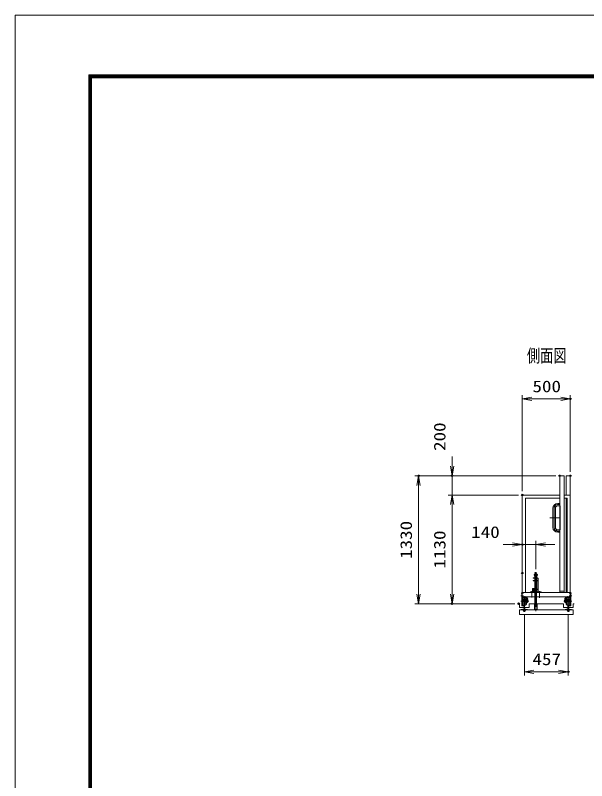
# Model space of a CAD drawing. Units: millimetres at full size. Extents: x -11880 to 11880, y -8400 to 8400.
# Drawn here: x -11880 to -5935, y 441 to 8400 of the extents above; entities that cross this region are included whole.
import ezdxf
from ezdxf.enums import TextEntityAlignment as Align

# ---------------------------------------------------------------- set-up
doc = ezdxf.new("R2010")
doc.units = ezdxf.units.MM
doc.header["$LTSCALE"] = 30
doc.header["$PDMODE"] = 32
doc.header["$PDSIZE"] = 15
for name, pattern in [('USER1', [10.7, 5, -2.5, 0.7, -2.5]), ('USER2', [2.7, 2, -0.7]), ('USER3', [9, 6, -0.75, 1.5, -0.75])]:
    doc.linetypes.add(name, pattern=pattern)
for name, color, linetype, lineweight in [('0-0_D-TTL', 7, 'Continuous', 18), ('0-1_外形線', 7, 'Continuous', 18), ('0-2_01', 4, 'Continuous', 18), ('0-3_軸線', 6, 'USER1', 18), ('0-4_隠れ線', 4, 'USER2', 18), ('0-5_輪郭線1', 14, 'Continuous', 30), ('0-8_寸法線', 3, 'Continuous', 18), ('0-9_0', 7, 'Continuous', 18)]:
    doc.layers.add(name, color=color, linetype=linetype, lineweight=lineweight)
doc.layers.add('0-7_文字', color=254, linetype='Continuous')
doc.layers.add('0-A_DEFPOINTS', color=7, linetype='Continuous')
doc.styles.add('ＭＳ ゴシック', font='')
doc.styles.get('ＭＳ ゴシック').set_extended_font_data('MS Gothic')

# ---------------------------------------------------------------- blocks, each defined once
blk = doc.blocks.new('4897456')
at = {"layer": '0-1_外形線'}
for p, q in [((-375, 3000), (-375, -3000)), ((375, 3000), (375, -3000)), ((1125, 4500), (1755, 4500)), ((1125, 3750), (1755, 3750)), ((1755, 4500), (1755, 3750)), ((1125, -3750), (1755, -3750)), ((1125, -4500), (1755, -4500)), ((1755, -3750), (1755, -4500))]:
    blk.add_line(p, q, dxfattribs=at)
for centre, radius, start, end in [((1125, 3000), 1500, 90, 180), ((1125, 3000), 750, 90, 180), ((1125, -3000), 1500, 180, 270), ((1125, -3000), 750, 180, 270)]:
    blk.add_arc(centre, radius, start, end, dxfattribs=at)
at = {"layer": '0-3_軸線', "linetype": 'USER3'}
for p, q in [((0, 3000), (0, -3000)), ((1125, 4125), (1912.5, 4125)), ((-1322.9, 0), (1755, 0)), ((1125, -4125), (1912.5, -4125))]:
    blk.add_line(p, q, dxfattribs=at)
for centre, start, end in [((1125, 3000), 90, 180), ((1125, -3000), 180, 270)]:
    blk.add_arc(centre, 1125, start, end, dxfattribs=at)
at = {"layer": '0-5_輪郭線1'}
blk.add_line((1755, 3750), (1755, -3750), dxfattribs=at)
blk = doc.blocks.new('_OPEN')
at = {"layer": '0-9_0'}
blk.add_line((0, 0), (-30, 0), dxfattribs=at)
blk.add_lwpolyline([(-30, 5), (0, 0), (-30, -5)], dxfattribs=at)

msp = doc.modelspace()

# ---------------------------------------------------------------- linework, layer by layer
at = {"layer": '0-0_D-TTL'}
for points in [[(-11879.92, -8400.08), (11880.08, -8400.08), (11880.08, 8399.92), (-11879.92, 8399.92)], [(-11116.2, 7779.35), (11116.37, 7779.35), (11116.37, -7777.79), (-11116.2, -7777.79)], [(-11109.13, 7772.28), (11109.3, 7772.28), (11109.3, -7770.72), (-11109.13, -7770.72)], [(-11102.06, 7765.21), (11102.22, 7765.21), (11102.22, -7763.65), (-11102.06, -7763.65)], [(-11094.99, 7758.13), (11095.15, 7758.13), (11095.15, -7756.58), (-11094.99, -7756.58)], [(-11087.92, 7751.06), (11088.08, 7751.06), (11088.08, -7749.51), (-11087.92, -7749.51)]]:
    msp.add_lwpolyline(points, close=True, dxfattribs=at)
at = {"layer": '0-1_外形線'}
for p, q in [((-6170.39, 3611.32), (-6215.39, 3611.32)), ((-6215.39, 2399.31), (-6215.39, 3611.32)), ((-6170.39, 2399.31), (-6170.39, 3611.32)), ((-6105.39, 3611.32), (-6150.39, 3611.32)), ((-6150.39, 3411.32), (-6150.39, 3611.32)), ((-6105.39, 2354.31), (-6105.39, 3611.32)), ((-6605.39, 3411.32), (-6215.39, 3411.32)), ((-6605.39, 2399.31), (-6605.39, 3411.32)), ((-6573.39, 3379.32), (-6573.39, 2399.31)), ((-6215.39, 3379.32), (-6573.39, 3379.32)), ((-6170.39, 3411.32), (-6105.39, 3411.32)), ((-6150.39, 2399.31), (-6150.39, 3379.32)), ((-6479.39, 2569.31), (-6479.39, 2579.31)), ((-6479.39, 2569.31), (-6451.39, 2569.31)), ((-6474.89, 2549.31), (-6474.89, 2569.31)), ((-6455.89, 2569.31), (-6455.89, 2549.31)), ((-6451.39, 2569.31), (-6451.39, 2579.31)), ((-6445.39, 2545.31), (-6490.39, 2545.31)), ((-6490.39, 2519.31), (-6490.39, 2522.31)), ((-6490.39, 2522.31), (-6444.39, 2522.31)), ((-6490.39, 2519.31), (-6455.89, 2519.31)), ((-6474.89, 2545.31), (-6474.89, 2522.31)), ((-6474.89, 2432.31), (-6474.89, 2519.31)), ((-6455.89, 2545.31), (-6455.89, 2522.31)), ((-6455.89, 2519.31), (-6455.89, 2432.31)), ((-6455.89, 2519.31), (-6444.39, 2519.31)), ((-6444.39, 2544.31), (-6444.39, 2403.31)), ((-6440.39, 2544.31), (-6440.39, 2403.31)), ((-6610.39, 2399.31), (-6100.39, 2399.31)), ((-6610.39, 2399.31), (-6610.39, 2259.67)), ((-6605.39, 2263.65), (-6605.39, 2399.31)), ((-6499.89, 2419.31), (-6499.89, 2439.31)), ((-6474.89, 2439.31), (-6499.89, 2439.31)), ((-6499.89, 2419.31), (-6499.89, 2415.31)), ((-6499.89, 2415.31), (-6474.89, 2415.31)), ((-6490.39, 2432.31), (-6492.89, 2432.31)), ((-6490.39, 2429.31), (-6490.39, 2432.31)), ((-6490.39, 2432.31), (-6444.39, 2432.31)), ((-6490.39, 2429.31), (-6444.39, 2429.31)), ((-6474.89, 2429.31), (-6474.89, 2281.31)), ((-6455.89, 2429.31), (-6455.89, 2281.31)), ((-6215.39, 2411.31), (-6170.39, 2411.31)), ((-6137.39, 2411.31), (-6150.39, 2411.31)), ((-6105.39, 2263.65), (-6105.39, 2399.31)), ((-6100.39, 2399.31), (-6100.39, 2259.67)), ((-6605.39, 2349.31), (-6555.39, 2349.31)), ((-6555.39, 2317.31), (-6605.39, 2317.31)), ((-6600.39, 2344.31), (-6600.39, 2349.31)), ((-6600.39, 2344.31), (-6560.39, 2344.31)), ((-6600.39, 2317.16), (-6600.39, 2344.31)), ((-6594.39, 2320.91), (-6600.39, 2320.91)), ((-6600.39, 2317.91), (-6594.39, 2317.91)), ((-6566.89, 2333.31), (-6599.39, 2333.31)), ((-6599.39, 2320.91), (-6599.39, 2333.31)), ((-6594.39, 2325.81), (-6599.39, 2325.81)), ((-6576.39, 2321.31), (-6585.39, 2321.31)), ((-6567.39, 2325.81), (-6561.39, 2325.81)), ((-6567.39, 2320.91), (-6560.39, 2320.91)), ((-6567.39, 2317.91), (-6560.39, 2317.91)), ((-6561.39, 2342.31), (-6566.89, 2342.31)), ((-6566.89, 2333.31), (-6566.89, 2342.31)), ((-6561.39, 2320.91), (-6561.39, 2342.31)), ((-6560.39, 2344.31), (-6560.39, 2349.31)), ((-6560.39, 2317.16), (-6560.39, 2344.31)), ((-6555.39, 2289.31), (-6555.39, 2354.31)), ((-6555.39, 2337.31), (-6549.39, 2337.31)), ((-6549.39, 2312.31), (-6555.39, 2312.31)), ((-6549.39, 2337.31), (-6549.39, 2312.31)), ((-6546.39, 2317.31), (-6549.39, 2317.31)), ((-6546.39, 2317.31), (-6546.39, 2297.31)), ((-6164.39, 2317.31), (-6164.39, 2297.31)), ((-6164.39, 2317.31), (-6161.39, 2317.31)), ((-6161.39, 2337.31), (-6161.39, 2312.31)), ((-6155.39, 2337.31), (-6161.39, 2337.31)), ((-6161.39, 2312.31), (-6155.39, 2312.31)), ((-6155.39, 2289.31), (-6155.39, 2354.31)), ((-6105.39, 2349.31), (-6155.39, 2349.31)), ((-6155.39, 2317.31), (-6105.39, 2317.31)), ((-6150.39, 2344.31), (-6150.39, 2349.31)), ((-6110.39, 2344.31), (-6150.39, 2344.31)), ((-6150.39, 2317.16), (-6150.39, 2344.31)), ((-6143.39, 2320.91), (-6150.39, 2320.91)), ((-6143.39, 2317.91), (-6150.39, 2317.91)), ((-6149.39, 2342.31), (-6143.89, 2342.31)), ((-6149.39, 2320.91), (-6149.39, 2342.31)), ((-6143.39, 2325.81), (-6149.39, 2325.81)), ((-6143.89, 2333.31), (-6143.89, 2342.31)), ((-6143.89, 2333.31), (-6111.39, 2333.31)), ((-6134.39, 2321.31), (-6125.39, 2321.31)), ((-6116.39, 2325.81), (-6111.39, 2325.81)), ((-6116.39, 2320.91), (-6110.39, 2320.91)), ((-6110.39, 2317.91), (-6116.39, 2317.91)), ((-6111.39, 2320.91), (-6111.39, 2333.31)), ((-6110.39, 2344.31), (-6110.39, 2349.31)), ((-6110.39, 2317.16), (-6110.39, 2344.31)), ((-6610.39, 2259.67), (-6591.9, 2255.4)), ((-6600.39, 2289.31), (-6605.39, 2289.31)), ((-6600.39, 2289.31), (-6600.39, 2307.31)), ((-6599.39, 2281.31), (-6599.39, 2307.31)), ((-6599.39, 2281.31), (-6566.89, 2281.31)), ((-6599.39, 2267.39), (-6599.39, 2274.91)), ((-6599.39, 2267.39), (-6586.73, 2264.47)), ((-6586.89, 2227.42), (-6586.89, 2264.47)), ((-6580.89, 2264.51), (-6567.89, 2267.51)), ((-6580.89, 2227.42), (-6580.89, 2264.51)), ((-6567.89, 2267.51), (-6567.89, 2274.91)), ((-6566.89, 2272.31), (-6566.89, 2307.31)), ((-6566.89, 2272.31), (-6561.39, 2272.31)), ((-6561.39, 2272.31), (-6561.39, 2307.31)), ((-6560.39, 2289.31), (-6560.39, 2307.31)), ((-6555.39, 2289.31), (-6560.39, 2289.31)), ((-6546.39, 2297.31), (-6555.39, 2297.31)), ((-6177.89, 2281.31), (-6532.89, 2281.31)), ((-6164.39, 2297.31), (-6155.39, 2297.31)), ((-6155.39, 2289.31), (-6150.39, 2289.31)), ((-6150.39, 2289.31), (-6150.39, 2307.31)), ((-6149.39, 2272.31), (-6149.39, 2307.31)), ((-6143.89, 2272.31), (-6149.39, 2272.31)), ((-6143.89, 2272.31), (-6143.89, 2307.31)), ((-6111.39, 2281.31), (-6143.89, 2281.31)), ((-6142.89, 2267.51), (-6142.89, 2274.91)), ((-6129.89, 2264.51), (-6142.89, 2267.51)), ((-6129.89, 2227.42), (-6129.89, 2264.51)), ((-6111.39, 2267.39), (-6124.04, 2264.47)), ((-6123.89, 2227.42), (-6123.89, 2264.47)), ((-6100.39, 2259.67), (-6118.88, 2255.4)), ((-6111.39, 2281.31), (-6111.39, 2307.31)), ((-6111.39, 2267.39), (-6111.39, 2274.91)), ((-6110.39, 2289.31), (-6110.39, 2307.31)), ((-6110.39, 2289.31), (-6105.39, 2289.31)), ((-6075.39, 2217.81), (-6635.39, 2217.81)), ((-6635.39, 2167.81), (-6635.39, 2217.81)), ((-6635.39, 2167.81), (-6075.39, 2167.81)), ((-6615.89, 2220.73), (-6586.89, 2227.42)), ((-6615.89, 2217.81), (-6615.89, 2220.73)), ((-6580.89, 2227.42), (-6551.89, 2220.73)), ((-6551.89, 2220.73), (-6551.89, 2217.81)), ((-6129.89, 2227.42), (-6158.89, 2220.73)), ((-6158.89, 2220.73), (-6158.89, 2217.81)), ((-6094.89, 2220.73), (-6123.89, 2227.42)), ((-6094.89, 2217.81), (-6094.89, 2220.73)), ((-6075.39, 2167.81), (-6075.39, 2217.81))]:
    msp.add_line(p, q, dxfattribs=at)
for points in [[(-6170.39, 3379.32), (-6137.39, 3379.32), (-6137.39, 2399.31)], [(-6490.39, 2545.31), (-6490.39, 2549.31), (-6445.39, 2549.31)], [(-6605.39, 2399.31), (-6605.39, 2354.31), (-6105.39, 2354.31), (-6105.39, 2399.31)], [(-6410.39, 2399.31), (-6410.39, 2403.31), (-6520.39, 2403.31), (-6520.39, 2399.31)], [(-6474.89, 2422.31), (-6492.89, 2422.31), (-6492.89, 2432.31)], [(-6594.39, 2317.16), (-6594.39, 2325.81), (-6585.39, 2325.81), (-6585.39, 2317.16)], [(-6576.39, 2317.16), (-6576.39, 2325.81), (-6567.39, 2325.81), (-6567.39, 2317.16)], [(-6134.39, 2317.16), (-6134.39, 2325.81), (-6143.39, 2325.81), (-6143.39, 2317.16)], [(-6116.39, 2317.16), (-6116.39, 2325.81), (-6125.39, 2325.81), (-6125.39, 2317.16)], [(-6634.39, 2281.31), (-6634.39, 2241.31), (-6586.89, 2241.31)], [(-6605.39, 2263.65), (-6590.77, 2260.27), (-6591.9, 2255.4)], [(-6580.89, 2241.31), (-6532.89, 2241.31), (-6532.89, 2281.31)], [(-6177.89, 2281.31), (-6177.89, 2241.31), (-6129.89, 2241.31)], [(-6123.89, 2241.31), (-6076.39, 2241.31), (-6076.39, 2281.31)], [(-6105.39, 2263.65), (-6120, 2260.27), (-6118.88, 2255.4)]]:
    msp.add_lwpolyline(points, dxfattribs=at)
msp.add_lwpolyline([(-6482.89, 2586.31), (-6482.89, 2579.31), (-6447.89, 2579.31), (-6447.89, 2586.31)], close=True, dxfattribs=at)
for centre, radius, start, end in [((-6445.39, 2544.31), 5, 0, 90), ((-6445.39, 2544.31), 1, 0, 90), ((-6592.99, 2274.91), 6.4, 90, 180), ((-6574.29, 2274.91), 6.4, 0, 90), ((-6136.49, 2274.91), 6.4, 90, 180), ((-6117.79, 2274.91), 6.4, 0, 90)]:
    msp.add_arc(centre, radius, start, end, dxfattribs=at)
at = {"layer": '0-2_01'}
for p, q in [((-6592.12, 2323.61), (-6594.39, 2323.61)), ((-6592.12, 2319.61), (-6594.39, 2319.61)), ((-6587.65, 2323.61), (-6585.39, 2323.61)), ((-6585.39, 2319.61), (-6587.65, 2319.61)), ((-6574.12, 2323.61), (-6576.39, 2323.61)), ((-6574.12, 2319.61), (-6576.39, 2319.61)), ((-6567.39, 2323.61), (-6569.65, 2323.61)), ((-6567.39, 2319.61), (-6569.65, 2319.61)), ((-6143.39, 2323.61), (-6141.12, 2323.61)), ((-6143.39, 2319.61), (-6141.12, 2319.61)), ((-6136.65, 2323.61), (-6134.39, 2323.61)), ((-6136.65, 2319.61), (-6134.39, 2319.61)), ((-6123.12, 2323.61), (-6125.39, 2323.61)), ((-6125.39, 2319.61), (-6123.12, 2319.61)), ((-6118.65, 2323.61), (-6116.39, 2323.61)), ((-6118.65, 2319.61), (-6116.39, 2319.61))]:
    msp.add_line(p, q, dxfattribs=at)
at = {"layer": '0-2_01', "color": 7}
for p, q in [((-6634.39, 2281.31), (-6643.37, 2281.31)), ((-6064.93, 2281.31), (-6076.39, 2281.31))]:
    msp.add_line(p, q, dxfattribs=at)
at = {"layer": '0-2_01'}
for centre in [(-6589.89, 2321.61), (-6571.89, 2321.61), (-6138.89, 2321.61), (-6120.89, 2321.61)]:
    msp.add_circle(centre, 3, dxfattribs=at)
at = {"layer": '0-3_軸線', "linetype": 'Continuous'}
for p, q in [((-6465.39, 2599.39), (-6465.39, 2311.22)), ((-6505.39, 2411.81), (-6505.39, 2344.9)), ((-6425.39, 2412.73), (-6425.39, 2343.07)), ((-6465.39, 2311.22), (-6465.39, 2205.12))]:
    msp.add_line(p, q, dxfattribs=at)
at = {"layer": '0-3_軸線'}
for p, q in [((-6618.03, 2389.31), (-6592.85, 2389.31)), ((-6092.74, 2389.31), (-6117.93, 2389.31)), ((-6619.51, 2364.31), (-6592.11, 2364.31)), ((-6583.89, 2206.53), (-6583.89, 2354.31)), ((-6580.39, 2342.36), (-6580.39, 2361.36)), ((-6563.11, 2327.31), (-6543.11, 2327.31)), ((-6147.67, 2327.31), (-6167.66, 2327.31)), ((-6130.39, 2342.36), (-6130.39, 2361.36)), ((-6126.89, 2206.53), (-6126.89, 2354.31)), ((-6091.26, 2364.31), (-6118.67, 2364.31)), ((-6619.64, 2307.31), (-6538.29, 2307.31)), ((-6091.13, 2307.31), (-6172.49, 2307.31))]:
    msp.add_line(p, q, dxfattribs=at)
at = {"layer": '0-4_隠れ線', "linetype": 'Continuous'}
for p, q in [((-6474.89, 2569.31), (-6474.89, 2574.31)), ((-6455.89, 2574.31), (-6455.89, 2569.31)), ((-6478.99, 2281.31), (-6478.99, 2221.31)), ((-6474.89, 2281.31), (-6474.89, 2266.31)), ((-6471.84, 2253.26), (-6474.89, 2266.31)), ((-6471.84, 2253.26), (-6469.39, 2251.31)), ((-6469.39, 2251.31), (-6461.39, 2251.31)), ((-6461.39, 2251.31), (-6458.93, 2253.26)), ((-6458.93, 2253.26), (-6455.89, 2266.31)), ((-6455.89, 2266.31), (-6455.89, 2281.31)), ((-6451.79, 2221.31), (-6451.79, 2281.31)), ((-6478.99, 2221.31), (-6451.79, 2221.31))]:
    msp.add_line(p, q, dxfattribs=at)
at = {"layer": '0-4_隠れ線'}
for p, q in [((-6555.39, 2297.31), (-6605.39, 2297.31)), ((-6155.39, 2297.31), (-6105.39, 2297.31))]:
    msp.add_line(p, q, dxfattribs=at)
at = {"layer": '0-4_隠れ線', "linetype": 'Continuous'}
msp.add_lwpolyline([(-6455.89, 2574.31), (-6465.39, 2579.31), (-6474.89, 2574.31)], dxfattribs=at)
at = {"layer": '0-8_寸法線'}
for p, q in [((-6605.39, 3451.32), (-6605.39, 4451.32)), ((-6605.39, 4411.32), (-6105.39, 4411.32)), ((-6105.39, 3651.32), (-6105.39, 4451.32)), ((-7335.14, 3711.32), (-7335.14, 3811.32)), ((-6255.39, 3611.32), (-7724.14, 3611.32)), ((-7684.14, 2281.31), (-7684.14, 3611.32)), ((-6255.39, 3611.32), (-7375.14, 3611.32)), ((-7335.14, 3411.32), (-7335.14, 3611.32)), ((-6645.39, 3411.32), (-7375.14, 3411.32)), ((-6645.39, 3411.32), (-7375.14, 3411.32)), ((-7335.14, 3411.32), (-7335.14, 2281.31)), ((-7335.14, 3311.32), (-7335.14, 3211.32)), ((-6705.39, 2895.88), (-6805.39, 2895.88)), ((-6605.39, 2639.39), (-6605.39, 2935.88)), ((-6465.39, 2895.88), (-6605.39, 2895.88)), ((-6465.39, 2639.39), (-6465.39, 2935.88)), ((-6365.39, 2895.88), (-6265.39, 2895.88)), ((-6683.37, 2281.31), (-7724.14, 2281.31)), ((-6683.37, 2281.31), (-7375.14, 2281.31)), ((-6583.89, 2166.53), (-6583.89, 1533.48)), ((-6126.89, 2166.53), (-6126.89, 1533.48)), ((-6583.89, 1573.48), (-6126.89, 1573.48))]:
    msp.add_line(p, q, dxfattribs=at)
at = {"layer": '0-A_DEFPOINTS'}
for p in [(-6105.39, 4411.32), (-7684.14, 3611.32), (-7335.14, 3611.32), (-6215.39, 3611.32), (-6105.39, 3611.32), (-6605.39, 3411.32), (-6605.39, 3411.32), (-6605.39, 2895.88), (-6605.39, 2599.39), (-6465.39, 2599.39), (-7335.14, 2281.31), (-6643.37, 2281.31), (-6583.89, 2206.53), (-6126.89, 2206.53), (-6126.89, 1573.48)]:
    msp.add_point(p, dxfattribs=at)

# ---------------------------------------------------------------- block references
at = {"layer": '0-1_外形線', "xscale": 0.03333333, "yscale": 0.03333333}
msp.add_blockref('4897456', (-6273.89, 3173.82), dxfattribs=at)
at = {"layer": '0-8_寸法線', "xscale": 3.333333, "yscale": 3.333333}
for p, rotation in [((-6605.39, 4411.32), 180), ((-7335.14, 3611.32), 270), ((-7684.14, 3611.32), 90), ((-7335.14, 3411.32), 90), ((-7335.14, 3411.32), 90), ((-6465.39, 2895.88), 180), ((-7684.14, 2281.31), 270), ((-7335.14, 2281.31), 270), ((-6583.89, 1573.48), 180)]:
    msp.add_blockref('_OPEN', p, dxfattribs=dict(at, rotation=rotation))
for p in [(-6105.39, 4411.32), (-6605.39, 2895.88), (-6126.89, 1573.48)]:
    msp.add_blockref('_OPEN', p, dxfattribs=at)

# ---------------------------------------------------------------- texts
at = {"layer": '0-7_文字', "style": 'ＭＳ ゴシック', "width": 0.75}
msp.add_text('側面図', height=134.6, dxfattribs=at).set_placement((-6557.53, 4752.66), align=Align.BOTTOM_LEFT)
at = {"layer": '0-8_寸法線', "color": 254, "style": 'ＭＳ ゴシック', "width": 1.2}
for s, p in [('500', (-6499.39, 4444)), ('140', (-7136.87, 2928.57)), ('457', (-6499.39, 1606.17))]:
    msp.add_text(s, height=121.2, dxfattribs=at).set_placement(p, align=Align.BOTTOM_LEFT)
for s, p in [('200', (-7367.83, 3869.66)), ('1330', (-7716.83, 2747.11)), ('1130', (-7367.83, 2647.12))]:
    msp.add_text(s, height=121.2, rotation=90, dxfattribs=at).set_placement(p, align=Align.BOTTOM_LEFT)

doc.saveas('drawing.dxf')
